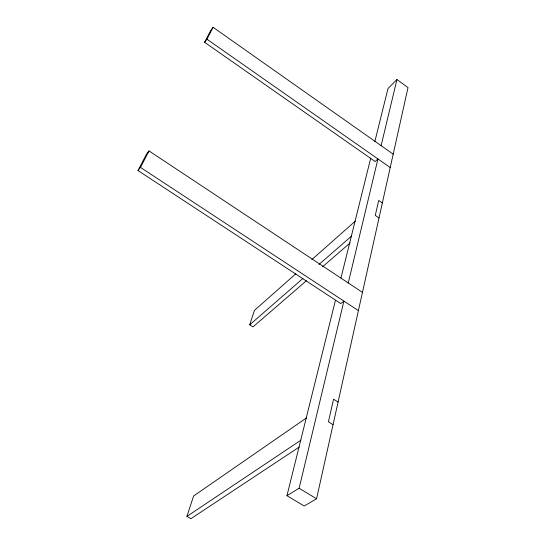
<?xml version="1.0" encoding="UTF-8"?>
<svg xmlns="http://www.w3.org/2000/svg" width="546" height="546" viewBox="0 0 546 546"><rect width="100%" height="100%" fill="white"/><g stroke="black" fill="none" stroke-linecap="round" stroke-linejoin="round"><path stroke-width="0.82" d="M335.428 300.375L286.95 495.693L304.183 505.999L316.571 498.778L408.005 87.565L396.942 79.545L388.008 88.507L374.863 141.475M286.95 495.693L299.119 488.274L343.919 301.105L340.793 303.603L137.995 170.557L146.546 154.088L149.017 150.928L362.462 292.376M348.259 282.964L377.941 158.947L375.163 161.541L204.6 42.295L210.776 30.399L213.083 27.3L393.195 154.17M381.122 145.666L396.942 79.545M340.97 278.03L370.754 158.026M299.235 447.058L190.902 518.7L186.923 516.4L193.605 496.007L306.483 417.908M306.402 280.74L252.996 326.904L249.713 324.815L254.436 310.408L295.912 273.696M137.995 170.557L140.479 167.397L149.017 150.928M204.6 42.295L206.927 39.182L213.083 27.3M311.868 259.582L355.255 221.178M249.713 324.815L302.928 278.453M318.96 264.489L351.658 236.002M322.488 266.83L350.15 242.915M186.923 516.4L301.017 440.124M299.119 488.274L316.571 498.778M333.046 424.699L328.405 421.805L333.545 399.181L338.083 402.04M140.479 167.397L358.408 310.626M379.013 217.97L375.286 215.417L378.692 200.437L382.35 202.962M206.927 39.182L390.219 167.547"/></g></svg>
